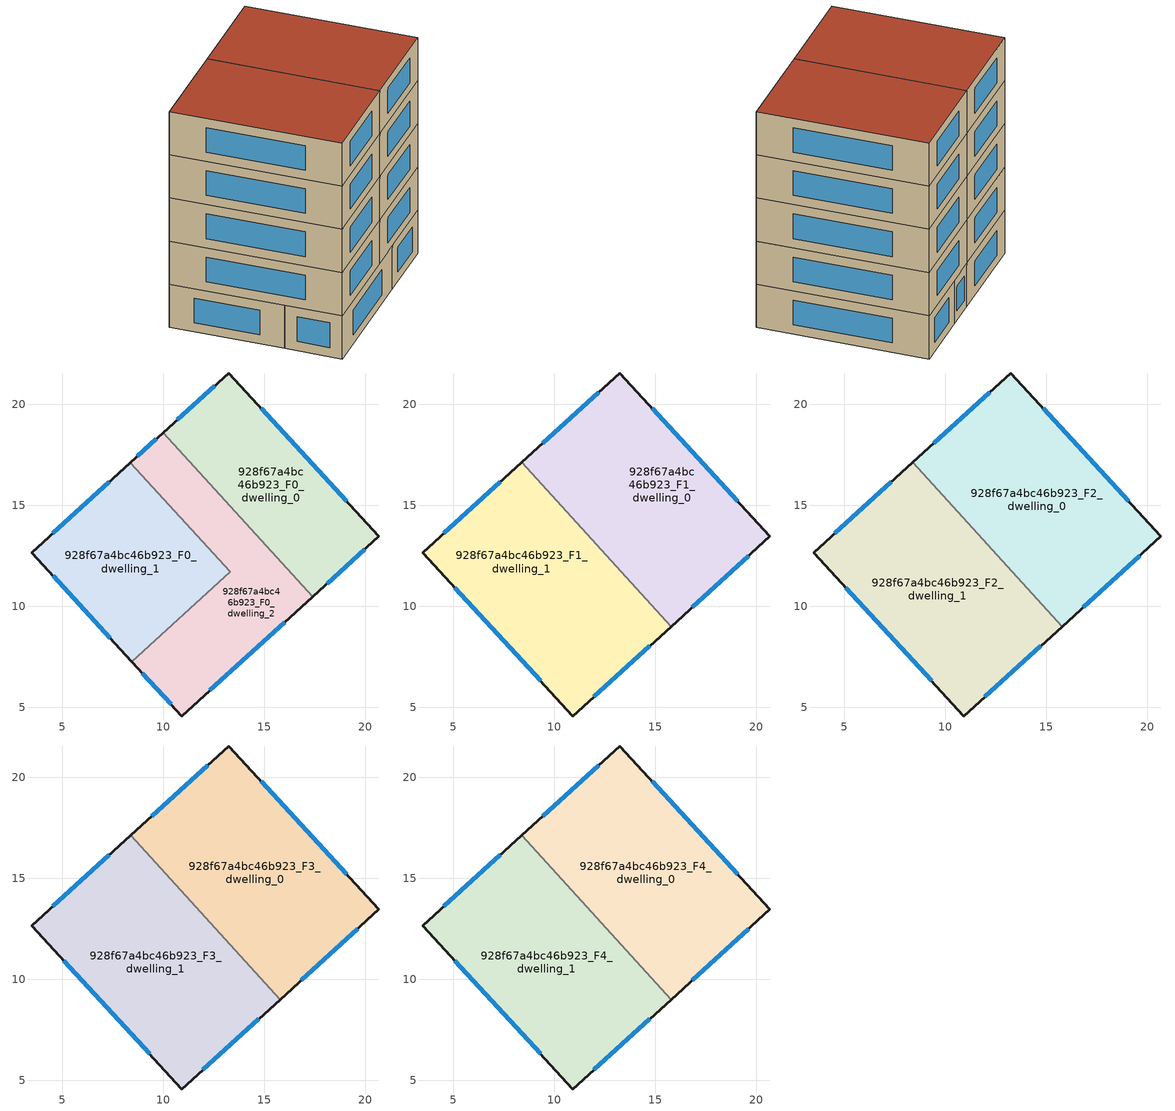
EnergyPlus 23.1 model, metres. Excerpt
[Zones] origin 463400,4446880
928f67a4bc46b923_F0_dwelling_0
 floor ground (EU_floor_Construction): 13.25,21.55 20.68,13.45 17.41,10.48 10.01,18.6 z0
 wall outside (EU_wall_Construction): 17.41,10.48 20.68,13.45 13.25,21.55 10.01,18.6 z0:3
 wall to 928f67a4bc46b923_F0_dwelling_2 (EU_wall_Construction): 10.01,18.6 17.41,10.48 z0:3
 window (EU_Window_Construction): 18.11,11.11 19.98,12.82 / 12.56,20.92 10.71,19.23 / 19.09,15.19 14.85,19.81 z0.64:2.36
928f67a4bc46b923_F0_dwelling_1
 floor ground (EU_floor_Construction): 8.38,17.11 13.31,11.7 8.45,7.26 3.49,12.66 z0
 wall outside (EU_wall_Construction): 8.38,17.11 3.49,12.66 8.45,7.26 z0:3
 wall to 928f67a4bc46b923_F0_dwelling_2 (EU_wall_Construction): 8.44,7.26 13.31,11.7 8.38,17.11 z0:3
 window (EU_Window_Construction): 4.55,11.5 7.38,8.42 / 7.33,16.16 4.54,13.61 z0.64:2.36
928f67a4bc46b923_F0_dwelling_2
 floor ground (EU_floor_Construction): 10.01,18.6 17.41,10.48 10.92,4.57 8.45,7.26 13.31,11.7 8.38,17.11 z0
 wall outside (EU_wall_Construction): 10.01,18.6 8.38,17.11 / 8.45,7.26 10.92,4.57 17.41,10.48 z0:3
 window (EU_Window_Construction): 9.66,18.28 8.73,17.43 / 12.31,5.83 16.02,9.21 / 8.98,6.69 10.39,5.14 z0.64:2.36
 roof outside (EU_roof_Construction): 15.79,8.99 8.39,17.12 11.29,13.93 z3
928f67a4bc46b923_F1_dwelling_0
 floor to 928f67a4bc46b923_F0_dwelling_0 (EU_floor_Construction): 13.25,21.55 20.68,13.45 17.41,10.48 10.01,18.6 z3
 floor to 928f67a4bc46b923_F0_dwelling_2 (EU_floor_Construction): 10.01,18.6 17.41,10.48 15.79,8.99 8.39,17.12 z3
 wall outside (EU_wall_Construction): 15.79,8.99 20.68,13.45 13.25,21.55 8.39,17.12 z3:6
 wall to 928f67a4bc46b923_F1_dwelling_1 (EU_wall_Construction): 8.39,17.12 15.79,8.99 z3:6
 window (EU_Window_Construction): 12.21,20.6 9.43,18.07 / 19.09,15.19 14.85,19.81 / 16.83,9.95 19.63,12.5 z3.64:5.36
928f67a4bc46b923_F1_dwelling_1
 floor outside (EU_floor_Construction): 11.29,13.93 13.31,11.7 8.38,17.11 z3
 floor to 928f67a4bc46b923_F0_dwelling_2 (EU_floor_Construction): 13.31,11.7 11.29,13.93 15.79,8.99 10.92,4.57 8.44,7.26 z3
 floor to 928f67a4bc46b923_F0_dwelling_1 (EU_floor_Construction): 8.38,17.11 13.31,11.7 8.44,7.26 3.49,12.66 z3
 wall outside (EU_wall_Construction): 8.39,17.12 3.49,12.66 10.92,4.57 15.79,8.99 z3:6
 window (EU_Window_Construction): 11.97,5.51 14.74,8.05 / 5.08,10.93 9.33,6.3 / 7.34,16.16 4.54,13.61 z3.64:5.36
928f67a4bc46b923_F2_dwelling_0
 floor to 928f67a4bc46b923_F1_dwelling_0 (EU_floor_Construction): 13.25,21.55 20.68,13.45 15.79,8.99 8.39,17.12 z6
 wall outside (EU_wall_Construction): 15.79,8.99 20.68,13.45 13.25,21.55 8.39,17.12 z6:9
 wall to 928f67a4bc46b923_F2_dwelling_1 (EU_wall_Construction): 8.39,17.12 15.79,8.99 z6:9
 window (EU_Window_Construction): 12.21,20.6 9.43,18.07 / 19.09,15.19 14.85,19.81 / 16.83,9.95 19.63,12.5 z6.64:8.36
928f67a4bc46b923_F2_dwelling_1
 floor to 928f67a4bc46b923_F1_dwelling_1 (EU_floor_Construction): 8.39,17.12 15.79,8.99 10.92,4.57 3.49,12.66 z6
 wall outside (EU_wall_Construction): 8.39,17.12 3.49,12.66 10.92,4.57 15.79,8.99 z6:9
 window (EU_Window_Construction): 11.97,5.51 14.74,8.05 / 5.08,10.93 9.33,6.3 / 7.34,16.16 4.54,13.61 z6.64:8.36
928f67a4bc46b923_F3_dwelling_0
 floor to 928f67a4bc46b923_F2_dwelling_0 (EU_floor_Construction): 13.25,21.55 20.68,13.45 15.79,8.99 8.39,17.12 z9
 wall outside (EU_wall_Construction): 15.79,8.99 20.68,13.45 13.25,21.55 8.39,17.12 z9:12
 wall to 928f67a4bc46b923_F3_dwelling_1 (EU_wall_Construction): 8.39,17.12 15.79,8.99 z9:12
 window (EU_Window_Construction): 12.21,20.6 9.43,18.07 / 19.09,15.19 14.85,19.81 / 16.83,9.95 19.63,12.5 z9.64:11.36
928f67a4bc46b923_F3_dwelling_1
 floor to 928f67a4bc46b923_F2_dwelling_1 (EU_floor_Construction): 8.39,17.12 15.79,8.99 10.92,4.57 3.49,12.66 z9
 wall outside (EU_wall_Construction): 8.39,17.12 3.49,12.66 10.92,4.57 15.79,8.99 z9:12
 window (EU_Window_Construction): 11.97,5.51 14.74,8.05 / 5.08,10.93 9.33,6.3 / 7.34,16.16 4.54,13.61 z9.64:11.36
928f67a4bc46b923_F4_dwelling_0
 floor to 928f67a4bc46b923_F3_dwelling_0 (EU_floor_Construction): 13.25,21.55 20.68,13.45 15.79,8.99 8.39,17.12 z12
 wall outside (EU_wall_Construction): 15.79,8.99 20.68,13.45 13.25,21.55 8.39,17.12 z12:15
 wall to 928f67a4bc46b923_F4_dwelling_1 (EU_wall_Construction): 8.39,17.12 15.79,8.99 z12:15
 window (EU_Window_Construction): 12.21,20.6 9.43,18.07 / 19.09,15.19 14.85,19.81 / 16.83,9.95 19.63,12.5 z12.64:14.36
 roof outside (EU_roof_Construction): 20.68,13.45 13.25,21.55 8.39,17.12 15.79,8.99 z15
928f67a4bc46b923_F4_dwelling_1
 floor to 928f67a4bc46b923_F3_dwelling_1 (EU_floor_Construction): 8.39,17.12 15.79,8.99 10.92,4.57 3.49,12.66 z12
 wall outside (EU_wall_Construction): 8.39,17.12 3.49,12.66 10.92,4.57 15.79,8.99 z12:15
 window (EU_Window_Construction): 11.97,5.51 14.74,8.05 / 5.08,10.93 9.33,6.3 / 7.34,16.16 4.54,13.61 z12.64:14.36
 roof outside (EU_roof_Construction): 15.79,8.99 8.39,17.12 3.49,12.66 10.92,4.57 z15
[Building]
EU S2 Campaign: North Axis=0; Terrain=City; Solar Distribution=FullExterior
[Site:Location]
Yerevan-Zvartnots.Intl.AP: Latitude=40.15; Longitude=44.383; Time Zone=4; Elevation=854
[SizingPeriod:WeatherFileDays]
AnnualSizingPeriod: Begin Month=1; Begin Day of Month=1; End Month=12; End Day of Month=31; Day of Week for Start Day=Monday; Use Weather File Daylight Saving Period=No; Use Weather File Rain and Snow Indicators=No
[MATERIAL]
EU_InternalMass_Material: Roughness=MediumRough; Thickness=0.1; Conductivity=1; Density=1800; Specific Heat=900; Thermal Absorptance=0.9; Solar Absorptance=0.7; Visible Absorptance=0.7
[MATERIAL:NOMASS] Roughness=MediumRough; Thermal Absorptance=0.9; Solar Absorptance=0.7; Visible Absorptance=0.7
Name | Thermal Resistance
EU_wall_NoMass | 1.05043
EU_roof_NoMass | 1.45357
EU_floor_NoMass | 0.478065
[WINDOWMATERIAL:SIMPLEGLAZINGSYSTEM]
EU_Window_SimpleGlazing: UFactor=2.5566; Solar Heat Gain Coefficient=0.75; Visible Transmittance=0.75
[CONSTRUCTION]
EU_wall_Construction: EU_wall_NoMass
EU_roof_Construction: EU_roof_NoMass
EU_floor_Construction: EU_floor_NoMass
EU_Window_Construction: EU_Window_SimpleGlazing
EU_InternalMass_Construction: EU_InternalMass_Material
[ZONE] Type=1; Multiplier=1; Ceiling Height=autocalculate; Floor Area=autocalculate; Part of Total Floor Area=Yes
Name | Volume
928f67a4bc46b923_F0_dwelling_0 | 145.077
928f67a4bc46b923_F1_dwelling_0 | 217.626
928f67a4bc46b923_F2_dwelling_0; 928f67a4bc46b923_F3_dwelling_0; 928f67a4bc46b923_F4_dwelling_0 | 217.63
928f67a4bc46b923_F0_dwelling_1 | 145.071
928f67a4bc46b923_F1_dwelling_1 | 217.479
928f67a4bc46b923_F2_dwelling_1; 928f67a4bc46b923_F3_dwelling_1; 928f67a4bc46b923_F4_dwelling_1 | 217.61
928f67a4bc46b923_F0_dwelling_2 | 145.091
[INTERNALMASS] Construction=EU_InternalMass_Construction
Name | Zone or ZoneList | Surface Area
928f67a4bc46b923_F0_dwelling_0_EU_InternalMass | 928f67a4bc46b923_F0_dwelling_0 | 48.3584
928f67a4bc46b923_F0_dwelling_1_EU_InternalMass | 928f67a4bc46b923_F0_dwelling_1 | 48.3566
928f67a4bc46b923_F0_dwelling_2_EU_InternalMass | 928f67a4bc46b923_F0_dwelling_2 | 48.3638
928f67a4bc46b923_F1_dwelling_0_EU_InternalMass | 928f67a4bc46b923_F1_dwelling_0 | 72.5434
928f67a4bc46b923_F1_dwelling_1_EU_InternalMass | 928f67a4bc46b923_F1_dwelling_1 | 72.5364
928f67a4bc46b923_F2_dwelling_0_EU_InternalMass | 928f67a4bc46b923_F2_dwelling_0 | 72.5434
928f67a4bc46b923_F2_dwelling_1_EU_InternalMass | 928f67a4bc46b923_F2_dwelling_1 | 72.5364
928f67a4bc46b923_F3_dwelling_0_EU_InternalMass | 928f67a4bc46b923_F3_dwelling_0 | 72.5434
928f67a4bc46b923_F3_dwelling_1_EU_InternalMass | 928f67a4bc46b923_F3_dwelling_1 | 72.5364
928f67a4bc46b923_F4_dwelling_0_EU_InternalMass | 928f67a4bc46b923_F4_dwelling_0 | 72.5434
928f67a4bc46b923_F4_dwelling_1_EU_InternalMass | 928f67a4bc46b923_F4_dwelling_1 | 72.5364
[OTHEREQUIPMENT] Fuel Type=Electricity; Design Level Calculation Method=Watts/Area; Power per Zone Floor Area=1; Fraction Latent=0; Fraction Radiant=0; Fraction Lost=0; Carbon Dioxide Generation Rate=0; EndUse Subcategory=EU_Step8_InternalGains
Name | Zone or ZoneList or Space or SpaceList | Schedule
EU_Step8_InternalGain_928f67a4bc46b923_F0_dwelling_0_f000 | 928f67a4bc46b923_F0_dwelling_0 | EU_Step8_GainSchedule_928f67a4bc46b923_F0_dwelling_0_f000
EU_Step8_InternalGain_928f67a4bc46b923_F0_dwelling_1_f000 | 928f67a4bc46b923_F0_dwelling_1 | EU_Step8_GainSchedule_928f67a4bc46b923_F0_dwelling_1_f000
EU_Step8_InternalGain_928f67a4bc46b923_F0_dwelling_2_f000 | 928f67a4bc46b923_F0_dwelling_2 | EU_Step8_GainSchedule_928f67a4bc46b923_F0_dwelling_2_f000
EU_Step8_InternalGain_928f67a4bc46b923_F1_dwelling_0_f000 | 928f67a4bc46b923_F1_dwelling_0 | EU_Step8_GainSchedule_928f67a4bc46b923_F1_dwelling_0_f000
EU_Step8_InternalGain_928f67a4bc46b923_F1_dwelling_1_f000 | 928f67a4bc46b923_F1_dwelling_1 | EU_Step8_GainSchedule_928f67a4bc46b923_F1_dwelling_1_f000
EU_Step8_InternalGain_928f67a4bc46b923_F2_dwelling_0_f000 | 928f67a4bc46b923_F2_dwelling_0 | EU_Step8_GainSchedule_928f67a4bc46b923_F2_dwelling_0_f000
EU_Step8_InternalGain_928f67a4bc46b923_F2_dwelling_1_f000 | 928f67a4bc46b923_F2_dwelling_1 | EU_Step8_GainSchedule_928f67a4bc46b923_F2_dwelling_1_f000
EU_Step8_InternalGain_928f67a4bc46b923_F3_dwelling_0_f000 | 928f67a4bc46b923_F3_dwelling_0 | EU_Step8_GainSchedule_928f67a4bc46b923_F3_dwelling_0_f000
EU_Step8_InternalGain_928f67a4bc46b923_F3_dwelling_1_f000 | 928f67a4bc46b923_F3_dwelling_1 | EU_Step8_GainSchedule_928f67a4bc46b923_F3_dwelling_1_f000
EU_Step8_InternalGain_928f67a4bc46b923_F4_dwelling_0_f000 | 928f67a4bc46b923_F4_dwelling_0 | EU_Step8_GainSchedule_928f67a4bc46b923_F4_dwelling_0_f000
EU_Step8_InternalGain_928f67a4bc46b923_F4_dwelling_1_f000 | 928f67a4bc46b923_F4_dwelling_1 | EU_Step8_GainSchedule_928f67a4bc46b923_F4_dwelling_1_f000
[ZONEVENTILATION:DESIGNFLOWRATE] Schedule=EU_AlwaysOn; Design Flow Rate Calculation Method=AirChanges/Hour; Air Changes per Hour=0.557805; Ventilation Type=Natural; Fan Pressure Rise=0; Fan Total Efficiency=1; Constant Term Coefficient=1; Temperature Term Coefficient=0; Velocity Term Coefficient=0; Velocity Squared Term Coefficient=0; Minimum Indoor Temperature=-100; Maximum Indoor Temperature=100; Delta Temperature=-100; Minimum Outdoor Temperature=-100; Maximum Outdoor Temperature=100; Maximum Wind Speed=40
Name | Zone or ZoneList or Space or SpaceList
EU_ConstantAir_928f67a4bc46b923_F0_dwelling_0 | 928f67a4bc46b923_F0_dwelling_0
EU_ConstantAir_928f67a4bc46b923_F0_dwelling_1 | 928f67a4bc46b923_F0_dwelling_1
EU_ConstantAir_928f67a4bc46b923_F0_dwelling_2 | 928f67a4bc46b923_F0_dwelling_2
EU_ConstantAir_928f67a4bc46b923_F1_dwelling_0 | 928f67a4bc46b923_F1_dwelling_0
EU_ConstantAir_928f67a4bc46b923_F1_dwelling_1 | 928f67a4bc46b923_F1_dwelling_1
EU_ConstantAir_928f67a4bc46b923_F2_dwelling_0 | 928f67a4bc46b923_F2_dwelling_0
EU_ConstantAir_928f67a4bc46b923_F2_dwelling_1 | 928f67a4bc46b923_F2_dwelling_1
EU_ConstantAir_928f67a4bc46b923_F3_dwelling_0 | 928f67a4bc46b923_F3_dwelling_0
EU_ConstantAir_928f67a4bc46b923_F3_dwelling_1 | 928f67a4bc46b923_F3_dwelling_1
EU_ConstantAir_928f67a4bc46b923_F4_dwelling_0 | 928f67a4bc46b923_F4_dwelling_0
EU_ConstantAir_928f67a4bc46b923_F4_dwelling_1 | 928f67a4bc46b923_F4_dwelling_1
[HVACTEMPLATE:THERMOSTAT] Constant Heating Setpoint=20; Constant Cooling Setpoint=50
EU_HeatOnly_928f67a4bc46b923_F0_dwelling_0; EU_HeatOnly_928f67a4bc46b923_F0_dwelling_1; EU_HeatOnly_928f67a4bc46b923_F0_dwelling_2; EU_HeatOnly_928f67a4bc46b923_F1_dwelling_0; EU_HeatOnly_928f67a4bc46b923_F1_dwelling_1; EU_HeatOnly_928f67a4bc46b923_F2_dwelling_0; EU_HeatOnly_928f67a4bc46b923_F2_dwelling_1; EU_HeatOnly_928f67a4bc46b923_F3_dwelling_0; EU_HeatOnly_928f67a4bc46b923_F3_dwelling_1; EU_HeatOnly_928f67a4bc46b923_F4_dwelling_0; EU_HeatOnly_928f67a4bc46b923_F4_dwelling_1
[HVACTEMPLATE:ZONE:IDEALLOADSAIRSYSTEM] System Availability Schedule=EU_AlwaysOn; Maximum Heating Supply Air Temperature=50; Minimum Cooling Supply Air Temperature=13; Maximum Heating Supply Air Humidity Ratio=0.0156; Minimum Cooling Supply Air Humidity Ratio=0.0077; Heating Limit=NoLimit; Cooling Limit=NoLimit; Heating Availability Schedule=EU_AlwaysOn; Cooling Availability Schedule=EU_CoolingOff; Dehumidification Control Type=ConstantSensibleHeatRatio; Cooling Sensible Heat Ratio=0.7; Dehumidification Setpoint=60; Humidification Control Type=None; Humidification Setpoint=30; Outdoor Air Method=None; Outdoor Air Flow Rate per Person=0.00944; Outdoor Air Flow Rate per Zone Floor Area=0; Outdoor Air Flow Rate per Zone=0; Demand Controlled Ventilation Type=None; Outdoor Air Economizer Type=NoEconomizer; Heat Recovery Type=None; Sensible Heat Recovery Effectiveness=0.7; Latent Heat Recovery Effectiveness=0.65
Name | Template Thermostat
928f67a4bc46b923_F0_dwelling_0 | EU_HeatOnly_928f67a4bc46b923_F0_dwelling_0
928f67a4bc46b923_F0_dwelling_1 | EU_HeatOnly_928f67a4bc46b923_F0_dwelling_1
928f67a4bc46b923_F0_dwelling_2 | EU_HeatOnly_928f67a4bc46b923_F0_dwelling_2
928f67a4bc46b923_F1_dwelling_0 | EU_HeatOnly_928f67a4bc46b923_F1_dwelling_0
928f67a4bc46b923_F1_dwelling_1 | EU_HeatOnly_928f67a4bc46b923_F1_dwelling_1
928f67a4bc46b923_F2_dwelling_0 | EU_HeatOnly_928f67a4bc46b923_F2_dwelling_0
928f67a4bc46b923_F2_dwelling_1 | EU_HeatOnly_928f67a4bc46b923_F2_dwelling_1
928f67a4bc46b923_F3_dwelling_0 | EU_HeatOnly_928f67a4bc46b923_F3_dwelling_0
928f67a4bc46b923_F3_dwelling_1 | EU_HeatOnly_928f67a4bc46b923_F3_dwelling_1
928f67a4bc46b923_F4_dwelling_0 | EU_HeatOnly_928f67a4bc46b923_F4_dwelling_0
928f67a4bc46b923_F4_dwelling_1 | EU_HeatOnly_928f67a4bc46b923_F4_dwelling_1
[SIZING:ZONE] Zone Cooling Design Supply Air Temperature Input Method=SupplyAirTemperature; Zone Cooling Design Supply Air Temperature=13; Zone Heating Design Supply Air Temperature Input Method=SupplyAirTemperature; Zone Heating Design Supply Air Temperature=50; Zone Cooling Design Supply Air Humidity Ratio=0.008; Zone Heating Design Supply Air Humidity Ratio=0.008; Cooling Design Air Flow Method=DesignDay; Cooling Design Air Flow Rate=0; Cooling Minimum Air Flow per Zone Floor Area=0.000762; Cooling Minimum Air Flow=0; Cooling Minimum Air Flow Fraction=0.2; Heating Design Air Flow Method=DesignDay; Heating Design Air Flow Rate=0; Heating Maximum Air Flow per Zone Floor Area=0.002032; Heating Maximum Air Flow=0.141576; Heating Maximum Air Flow Fraction=0.3; Account for Dedicated Outdoor Air System=No; Dedicated Outdoor Air System Control Strategy=NeutralSupplyAir; Dedicated Outdoor Air Low Setpoint Temperature for Design=autosize; Dedicated Outdoor Air High Setpoint Temperature for Design=autosize; Zone Load Sizing Method=Sensible Load Only No Latent Load; Zone Latent Cooling Design Supply Air Humidity Ratio Input Method=HumidityRatioDifference; Zone Cooling Design Supply Air Humidity Ratio Difference=0.005; Zone Latent Heating Design Supply Air Humidity Ratio Input Method=HumidityRatioDifference; Zone Humidification Design Supply Air Humidity Ratio Difference=0.005
928f67a4bc46b923_F0_dwelling_0; 928f67a4bc46b923_F0_dwelling_1; 928f67a4bc46b923_F0_dwelling_2; 928f67a4bc46b923_F1_dwelling_0; 928f67a4bc46b923_F1_dwelling_1; 928f67a4bc46b923_F2_dwelling_0; 928f67a4bc46b923_F2_dwelling_1; 928f67a4bc46b923_F3_dwelling_0; 928f67a4bc46b923_F3_dwelling_1; 928f67a4bc46b923_F4_dwelling_0; 928f67a4bc46b923_F4_dwelling_1
[SCHEDULE:CONSTANT]
Name | Hourly Value
EU_AlwaysOn | 1
EU_CoolingOff | 0
[SCHEDULE:FILE] Column Number=1; Rows to Skip at Top=0; Number of Hours of Data=8760; Column Separator=Comma; Interpolate to Timestep=No; Minutes per Item=60; Adjust Schedule for Daylight Savings=Yes
Name | File
EU_Step8_GainSchedule_928f67a4bc46b923_F0_dwelling_0_f000 | ../../schedules/928f67a4bc46b923/928f67a4bc46b923_F0_dwelling_0_f000_gain.csv
EU_Step8_GainSchedule_928f67a4bc46b923_F0_dwelling_1_f000 | ../../schedules/928f67a4bc46b923/928f67a4bc46b923_F0_dwelling_1_f000_gain.csv
EU_Step8_GainSchedule_928f67a4bc46b923_F0_dwelling_2_f000 | ../../schedules/928f67a4bc46b923/928f67a4bc46b923_F0_dwelling_2_f000_gain.csv
EU_Step8_GainSchedule_928f67a4bc46b923_F1_dwelling_0_f000 | ../../schedules/928f67a4bc46b923/928f67a4bc46b923_F1_dwelling_0_f000_gain.csv
EU_Step8_GainSchedule_928f67a4bc46b923_F1_dwelling_1_f000 | ../../schedules/928f67a4bc46b923/928f67a4bc46b923_F1_dwelling_1_f000_gain.csv
EU_Step8_GainSchedule_928f67a4bc46b923_F2_dwelling_0_f000 | ../../schedules/928f67a4bc46b923/928f67a4bc46b923_F2_dwelling_0_f000_gain.csv
EU_Step8_GainSchedule_928f67a4bc46b923_F2_dwelling_1_f000 | ../../schedules/928f67a4bc46b923/928f67a4bc46b923_F2_dwelling_1_f000_gain.csv
EU_Step8_GainSchedule_928f67a4bc46b923_F3_dwelling_0_f000 | ../../schedules/928f67a4bc46b923/928f67a4bc46b923_F3_dwelling_0_f000_gain.csv
EU_Step8_GainSchedule_928f67a4bc46b923_F3_dwelling_1_f000 | ../../schedules/928f67a4bc46b923/928f67a4bc46b923_F3_dwelling_1_f000_gain.csv
EU_Step8_GainSchedule_928f67a4bc46b923_F4_dwelling_0_f000 | ../../schedules/928f67a4bc46b923/928f67a4bc46b923_F4_dwelling_0_f000_gain.csv
EU_Step8_GainSchedule_928f67a4bc46b923_F4_dwelling_1_f000 | ../../schedules/928f67a4bc46b923/928f67a4bc46b923_F4_dwelling_1_f000_gain.csv
